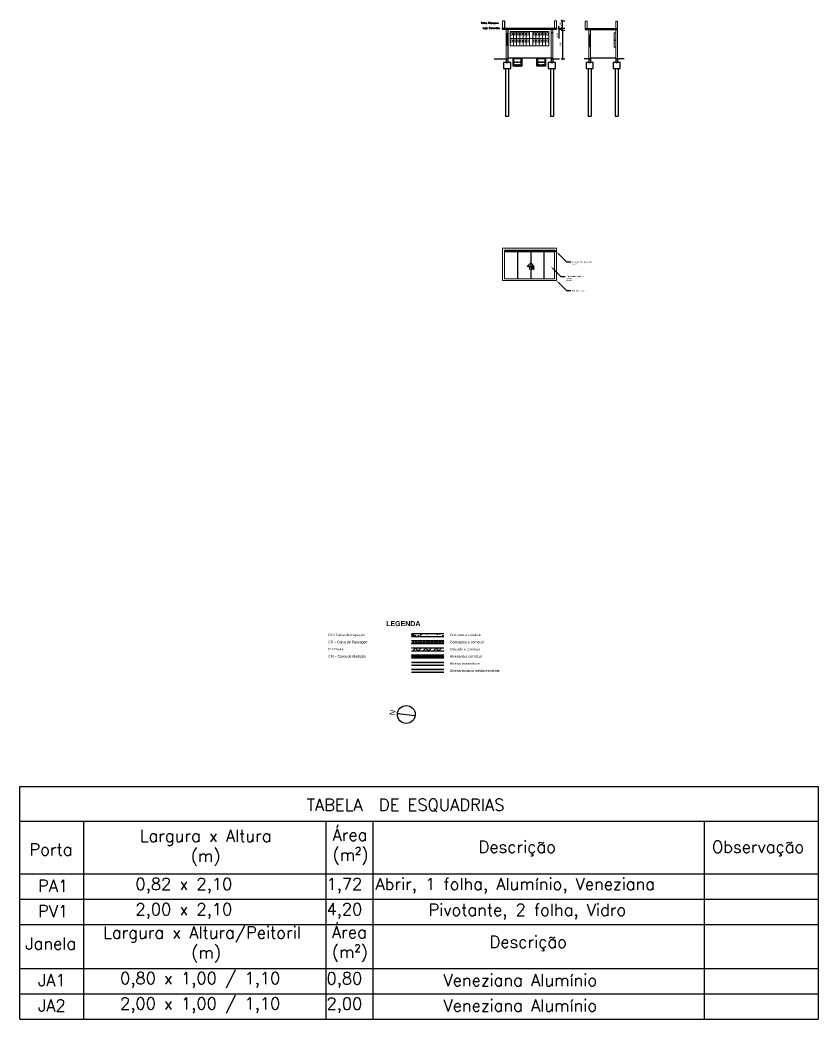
# Model space of a CAD drawing. Extents: x 0 to 11638, y -6007 to 0.
# Drawn here: x 10557.6 to 10624.4, y -5708.7 to -5625 of the extents above; entities that cross this region are included whole.
import ezdxf
from ezdxf import colors
from ezdxf.entities.mleader import LeaderData, LeaderLine
from ezdxf.math import Vec2, Vec3

# ---------------------------------------------------------------- set-up
doc = ezdxf.new("R2010")
doc.units = 0
doc.layers.get('0').update_dxf_attribs({"linetype": 'CONTINUOUS'})
doc.layers.get('Defpoints').update_dxf_attribs({"linetype": 'CONTINUOUS'})
for name, color, linetype in [('035', 5, 'CONTINUOUS'), ('ARQ - Cobertura', 253, 'CONTINUOUS'), ('ARQ - Cotas', 1, 'CONTINUOUS'), ('ARQ - Desnível Terreno', 14, 'CONTINUOUS'), ('Símbolos - Indicação Fachada Elevação Vista', 7, 'CONTINUOUS'), ('Símbolos - Quadro de Acabamentos', 7, 'CONTINUOUS')]:
    doc.layers.add(name, color=color, linetype=linetype)
for name, color, linetype, lineweight in [('ARQ - Alvenaria Alta', 251, 'CONTINUOUS', 13), ('ARQ - Alvenaria Média-Baixa', 252, 'CONTINUOUS', 20), ('ARQ - Desnível', 8, 'CONTINUOUS', 20), ('ARQ - Esquadrias', 1, 'CONTINUOUS', 9), ('ARQ - Guias Calçadas Sarjetas', 254, 'CONTINUOUS', 20), ('Elétrica', 30, 'CONTINUOUS', 20), ('Estrutural - Fundações', 6, 'CONTINUOUS', 30), ('Estrutural - Lajes', 6, 'CONTINUOUS', 30), ('Hidrossanitário - Água Pluvial', 4, 'CONTINUOUS', 9)]:
    doc.layers.add(name, color=color, linetype=linetype, lineweight=lineweight)
doc.styles.add('ROMANS', font='romans.shx', dxfattribs={"height": 0.3})
doc.styles.get("Standard").update_dxf_attribs({"font": 'arial.ttf', "height": 0.15})
doc.dimstyles.get("Standard").update_dxf_attribs({"dimtxt": 0.1, "dimasz": 0.15, "dimexe": 0.2, "dimexo": 0.2, "dimgap": 0.05, "dimtad": 1, "dimzin": 0, "dimtxsty": 'STANDARD', "dimblk": 'OBLIQUE', "dimcen": 0.5, "dimclrd": 256, "dimclre": 256, "dimclrt": 256, "dimadec": 0, "dimazin": 0, "dimtfac": 1, "dimtmove": 0, "dimatfit": 3, "dimfxl": 0.1, "dimfxlon": 1, "dimtfillclr": 256, "dimtolj": 1, "dimtzin": 0, "dimlwd": -1, "dimarcsym": 0})
pattern_1 = [(228.0127875, (250.054864, 0.1762), (-0.609600000048, -0.6857999999575), [0.0102516432, -1.0149145092]), (184.969741, (250.048006, 0.16858), (0.9143999996382, 0.0762000043409), [0.0175921416, -1.7416214668]), (132.5104471, (250.03048, 0.167056), (0.7620000003218, -0.8381999997074), [0.0124044456, -1.2280416838]), (267.273689, (250.000762, 0.148006), (0.0762000001596, 1.523999999992), [0.0160201356, -1.58599312277]), (292.83365418, (250, 0.132004), (-0.3810000000319, 0.9143999999867), [0.015709011, -1.55519423236]), (357.273689, (250.006096, 0.117526), (-1.523999999992, 0.0762000001596), [0.0160201356, -1.58599312277]), (37.69424047, (250.022098, 0.116764), (-0.9905999999561, -0.762000000057), [0.0211858098, -2.09739345943]), (72.25532837, (250.038862, 0.129718), (0.5334000001434, 1.6763999999544), [0.0200015856, -1.98015769806]), (121.42956562, (250.044958, 0.148768), (-0.6096000000865, 0.9905999999468), [0.01607439, -1.59136637096]), (175.2363583, (250.036576, 0.162484), (0.838199999988, -0.0762000001317), [0.0183513984, -0.8992181085]), (222.3974378, (250.018288, 0.164008), (-0.91439999997074, -0.8382000000319), [0.0237323376, -2.34950317537]), (138.81407483, (250.0762, 0.147244), (-0.533399999968, 0.457200000037), [0.0081001362, -0.80191697473]), (171.4692344, (250.070104, 0.152578), (0.9906000000267, -0.1523999998271), [0.0154104594, -1.5256391699]), (225, (250.054864, 0.154864), (0, -0.0762), [0.0107762802, -0.09698679325]), (203.19859051, (250.04953, 0.164008), (0.38100000001, 0.152399999973), [0.0058032396, -0.57451867107]), (291.80140949, (250.044196, 0.161722), (-0.076200000016, 0.228599999995), [0.0082069686, -0.4021425897]), (30.96375653, (250.047244, 0.154102), (0.228600000006, 0.152399999992), [0.0133295898, -0.4309889446]), (161.56505118, (250.058674, 0.16096), (0.152400000004, -0.07619999999), [0.0096386142, -0.2313269435]), (16.389540334, (250, 0.161722), (0.762, 0.2286), [0.01350264, -1.3367648002]), (70.34617594, (250.012954, 0.165532), (-0.3048000000279, -0.8381999999901), [0.0113279682, -1.12146647035]), (293.19859051, (250.058674, 0.1762), (-0.152399999973, 0.381000000011), [0.011606403, -0.56871550767]), (343.61045967, (250.063246, 0.165532), (-0.762000000016, 0.2285999999467), [0.01350264, -1.3367648002]), (339.44395478, (250, 0.114478), (-0.381, 0.1524), [0.013021056, -0.6380320294]), (294.7751406, (250.012192, 0.109906), (-0.3810000004535, 0.8381999997938), [0.0109101636, -1.0801078014]), (66.80140949, (250.059436, 0.1), (0.152399999976, 0.38100000001), [0.011606403, -0.56871550767]), (17.35402464, (250.064008, 0.110668), (-0.9905999999803, -0.304800000064), [0.0127734822, -1.2645712794]), (69.44395478, (250.022098, 0.1), (-0.1524000000027, -0.380999999999), [0.006510528, -0.6445425574]), (101.30993247, (250.054864, 0.1), (-0.0762, 0.3048), [0.003885438, -0.38465984894]), (165.96375653, (250.054102, 0.10381), (0.2286, -0.0762), [0.015709011, -0.29847163767]), (186.00900596, (250.038862, 0.10762), (0.761999999996, 0.0762000000399), [0.01455801, -1.4412409459]), (303.69006753, (250.047244, 0.147244), (-0.07620000001, 0.152399999995), [0.0109897164, -0.2637532908]), (353.15722659, (250.05334, 0.1381), (1.295400000008, -0.1523999999322), [0.0191867028, -1.89948027195]), (60.9453959, (250.07239, 0.135814), (-0.3048000000084, -0.533399999995), [0.0078452472, -0.77668176954]), (90, (250.0762, 0.14267), (-0.0762, 0.0762), [0.004572, -0.071628]), (120.25643716, (250.037338, 0.109906), (0.3047999999627, -0.5334000000213), [0.0105860088, -1.0480182232]), (48.0127875, (250.032004, 0.11905), (0.6096000000503, 0.6857999999553), [0.0205032864, -1.004662866]), (0, (250.04572, 0.13429), (0.0762, 0.0762), [0.019812, -0.056388]), (325.3048465, (250.065532, 0.13429), (0.7620000002886, -0.5333999995876), [0.0120482868, -1.1927795017]), (254.0546041, (250.075438, 0.127432), (-0.076199999995, -0.304800000001), [0.0110948724, -0.54364950116]), (207.64597536, (250.07239, 0.116764), (-1.4478000000532, -0.7619999998989), [0.018064353, -1.7883739327]), (175.42607874, (250.056388, 0.108382), (-0.9906, 0.0762), [0.0191108838, -1.8919753937])]

# ---------------------------------------------------------------- blocks, each defined once
blk = doc.blocks.new('_Oblique')
at = {"layer": 'ARQ - Esquadrias', "color": 0, "lineweight": -2}
blk.add_line((-0.5, -0.5), (0.5, 0.5), dxfattribs=at)
blk = doc.blocks.new('*D969')
at = {"layer": 'ARQ - Cotas', "lineweight": -2, "transparency": 16777216}
for p, q in [((10602.931, -5625.884), (10603.231, -5625.884)), ((10602.931, -5628.284), (10603.231, -5628.284))]:
    blk.add_line(p, q, dxfattribs=at)
at = {"layer": 'ARQ - Cotas', "transparency": 16777216}
blk.add_line((10603.031, -5625.884), (10603.031, -5628.284), dxfattribs=at)
at = {"layer": 'Defpoints', "color": 0, "lineweight": -2, "transparency": 16777216}
for p in [(10602.531, -5625.884), (10602.531, -5628.284), (10603.031, -5628.284)]:
    blk.add_point(p, dxfattribs=at)
at = {"layer": 'ARQ - Cotas', "transparency": 16777216, "xscale": 0.15, "yscale": 0.15, "zscale": 0.15}
for p, rotation in [((10603.031, -5625.884), 90), ((10603.031, -5628.284), 270)]:
    blk.add_blockref('_Oblique', p, dxfattribs=dict(at, rotation=rotation))
at = {"layer": 'ARQ - Cotas', "lineweight": -2, "transparency": 16777216, "insert": (10602.891, -5627.084), "char_height": 0.15, "attachment_point": 5, "rotation": 90}
blk.add_mtext('\\A1;2,40', dxfattribs=at)
blk = doc.blocks.new('*D970')
at = {"layer": 'ARQ - Cotas', "lineweight": -2, "transparency": 16777216}
for p, q in [((10602.931, -5625.104), (10603.231, -5625.104)), ((10602.931, -5625.704), (10603.231, -5625.704))]:
    blk.add_line(p, q, dxfattribs=at)
at = {"layer": 'ARQ - Cotas', "transparency": 16777216}
blk.add_line((10603.031, -5625.704), (10603.031, -5625.104), dxfattribs=at)
at = {"layer": 'Defpoints', "color": 0, "lineweight": -2, "transparency": 16777216}
for p in [(10602.531, -5625.104), (10603.031, -5625.104), (10602.531, -5625.704)]:
    blk.add_point(p, dxfattribs=at)
at = {"layer": 'ARQ - Cotas', "transparency": 16777216, "xscale": 0.15, "yscale": 0.15, "zscale": 0.15}
for p, rotation in [((10603.031, -5625.104), 90), ((10603.031, -5625.704), 270)]:
    blk.add_blockref('_Oblique', p, dxfattribs=dict(at, rotation=rotation))
at = {"layer": 'ARQ - Cotas', "lineweight": -2, "transparency": 16777216, "insert": (10602.891, -5625.404), "char_height": 0.15, "attachment_point": 5, "rotation": 90}
blk.add_mtext('\\A1;0,60', dxfattribs=at)
blk = doc.blocks.new('*D971')
at = {"layer": 'ARQ - Cotas', "lineweight": -2, "transparency": 16777216}
for p, q in [((10602.731, -5625.704), (10602.949, -5625.704)), ((10602.731, -5625.784), (10602.949, -5625.784))]:
    blk.add_line(p, q, dxfattribs=at)
at = {"layer": 'ARQ - Cotas', "transparency": 16777216}
for p, q in [((10602.749, -5625.704), (10602.749, -5625.554)), ((10602.749, -5625.704), (10602.749, -5625.784)), ((10602.749, -5625.784), (10602.749, -5626.574))]:
    blk.add_line(p, q, dxfattribs=at)
at = {"layer": 'Defpoints', "color": 0, "lineweight": -2, "transparency": 16777216}
for p in [(10602.531, -5625.704), (10602.531, -5625.784), (10602.749, -5625.784)]:
    blk.add_point(p, dxfattribs=at)
at = {"layer": 'ARQ - Cotas', "transparency": 16777216, "xscale": 0.15, "yscale": 0.15, "zscale": 0.15}
for p, rotation in [((10602.749, -5625.704), 270), ((10602.749, -5625.784), 90)]:
    blk.add_blockref('_Oblique', p, dxfattribs=dict(at, rotation=rotation))
at = {"layer": 'ARQ - Cotas', "lineweight": -2, "transparency": 16777216, "insert": (10602.609, -5626.329), "char_height": 0.15, "attachment_point": 5, "rotation": 90}
blk.add_mtext('\\A1;0,08', dxfattribs=at)

msp = doc.modelspace()

# ---------------------------------------------------------------- hatches: boundary and pattern name
at = {"layer": 'ARQ - Alvenaria Alta', "lineweight": -2}
h = msp.add_hatch(dxfattribs=at)
h.set_pattern_fill('ANSI31', color=256, scale=0.02)
h.set_pattern_definition([(45, (0, -0.6), (-0.0449012806, 0.0449012806), [])])
h.paths.add_polyline_path([(10593.118, -5678.171), (10590.416, -5678.171), (10590.416, -5678.421), (10593.118, -5678.421)])
h = msp.add_hatch(color=256, dxfattribs=at)
h.dxf.hatch_style = 1
h.paths.add_polyline_path([(10593.118, -5678.771), (10590.416, -5678.771), (10590.416, -5679.021), (10593.118, -5679.021)])
at = {"layer": 'ARQ - Alvenaria Média-Baixa', "lineweight": -2}
h = msp.add_hatch(color=256, dxfattribs=at)
h.dxf.hatch_style = 1
h.paths.add_polyline_path([(10593.118, -5679.371), (10590.416, -5679.371), (10590.416, -5679.621), (10593.118, -5679.621)])
at = {"layer": 'ARQ - Cotas', "lineweight": -2, "true_color": 0x000000}
h = msp.add_hatch(dxfattribs=at)
h.set_pattern_fill('AR-CONC', color=18, scale=0.005)
h.set_pattern_definition([(50, (10541.03106, -5663.4381), (0.910923, -0.079695), [0.09525, -1.04775]), (355, (10541.0311, -5663.4381), (-0.176217, 0.955284), [0.0762, -0.838203]), (100.4514, (10541.107, -5663.4448), (0.734706, 0.875589), [0.08095, -0.890451]), (46.1842, (10541.031, -5663.1841), (1.355395, -0.210212), [0.142875, -1.571625]), (96.6356, (10541.144, -5663.2016), (1.18702, 1.23713), [0.121425, -1.335678]), (351.1842, (10541.031, -5663.1841), (1.18702, 1.23713), [0.1143, -1.2573]), (21, (10541.15806, -5663.2476), (0.758072, -0.511326), [0.09525, -1.04775]), (326, (10541.1581, -5663.2476), (0.30901, 0.92094), [0.0762, -0.8382]), (71.4514, (10541.2212, -5663.2902), (1.067082, 0.409614), [0.08095, -0.89045]), (37.5, (10541.03106, -5663.43812), (0.015443, 0.4227752), [0, -0.82804, 0, -0.8509, 0, -0.841375]), (7.5, (10541.03106, -5663.4381), (0.3340983, 0.500903), [0, -0.48514, 0, -0.80899, 0, -0.320675]), (327.5, (10540.74785, -5663.43812), (0.677953, -0.0286437), [0, -0.3175, 0, -0.9906, 0, -1.31445]), (317.5, (10540.62085, -5663.4381), (0.740646, 0.1271325), [0, -0.41275, 0, -0.65786, 0, -0.93345])])
h.paths.add_polyline_path([(10593.118, -5676.371), (10590.416, -5676.371), (10590.416, -5676.621), (10593.118, -5676.621)])
at = {"layer": 'ARQ - Desnível', "lineweight": -2}
h = msp.add_hatch(dxfattribs=at)
h.set_pattern_fill('ANSI37', color=256, scale=0.05)
h.set_pattern_definition([(45, (250, 0), (-0.1122532015, 0.1122532015), []), (135, (250, 0), (-0.1122532015, -0.1122532015), [])])
h.paths.add_polyline_path([(10593.118, -5676.971), (10590.416, -5676.971), (10590.416, -5677.221), (10593.118, -5677.221)])
at = {"layer": 'ARQ - Desnível Terreno', "lineweight": -2}
h = msp.add_hatch(dxfattribs=at)
h.set_pattern_fill('GRAVEL', color=256, scale=0.003)
h.set_pattern_definition(pattern_1)
h.paths.add_polyline_path([(10599.581, -5628.784), (10598.981, -5628.784), (10598.981, -5628.884), (10599.581, -5628.884)])
h = msp.add_hatch(dxfattribs=at)
h.set_pattern_fill('GRAVEL', color=256, scale=0.003)
h.set_pattern_definition(pattern_1)
h.paths.add_polyline_path([(10601.581, -5628.784), (10600.981, -5628.784), (10600.981, -5628.884), (10601.581, -5628.884)])
at = {"layer": 'ARQ - Guias Calçadas Sarjetas', "lineweight": -2}
h = msp.add_hatch(dxfattribs=at)
h.set_pattern_fill('AR-HBONE', color=256, scale=0.003)
h.paths.add_polyline_path([(10593.118, -5677.571), (10590.416, -5677.571), (10590.416, -5677.821), (10593.118, -5677.821)])

# ---------------------------------------------------------------- linework, layer by layer
at = {"linetype": 'Continuous'}
for p, q in [((10597.33, -5628.284), (10598.331, -5628.284)), ((10602.231, -5628.284), (10602.806, -5628.284)), ((10605.398, -5628.284), (10604.858, -5628.284)), ((10608.202, -5628.284), (10607.498, -5628.284)), ((10589.231, -5683.079), (10589.377, -5683.075)), ((10589.231, -5683.079), (10590.704, -5683.24)), ((10589.231, -5683.079), (10589.373, -5683.114))]:
    msp.add_line(p, q, dxfattribs=at)
msp.add_circle((10589.967, -5683.159), 0.748)
at = {"layer": 'ARQ - Alvenaria Alta', "linetype": 'Continuous'}
for p, q in [((10598.031, -5625.104), (10598.031, -5625.704)), ((10598.031, -5625.104), (10598.181, -5625.104)), ((10602.381, -5625.104), (10602.381, -5625.704)), ((10602.381, -5625.104), (10602.531, -5625.104)), ((10602.531, -5625.104), (10602.531, -5625.704)), ((10604.948, -5625.134), (10604.948, -5625.734)), ((10604.948, -5625.134), (10605.098, -5625.134)), ((10605.098, -5625.134), (10605.098, -5625.734)), ((10607.498, -5625.134), (10607.498, -5625.734)), ((10607.498, -5625.134), (10607.648, -5625.134)), ((10607.648, -5625.134), (10607.648, -5628.284)), ((10598.331, -5625.784), (10598.331, -5628.284)), ((10602.081, -5625.784), (10602.081, -5628.284)), ((10602.231, -5625.784), (10602.231, -5628.284)), ((10605.248, -5625.814), (10605.248, -5628.284)), ((10605.398, -5625.814), (10605.398, -5628.284)), ((10607.498, -5625.814), (10607.498, -5628.284))]:
    msp.add_line(p, q, dxfattribs=at)
at = {"layer": 'ARQ - Alvenaria Alta', "lineweight": -2}
for p, q in [((10598.181, -5625.104), (10598.181, -5625.289)), ((10598.181, -5625.289), (10598.181, -5625.704)), ((10598.481, -5625.784), (10598.481, -5628.284)), ((10590.416, -5676.371), (10593.118, -5676.371)), ((10590.416, -5676.621), (10593.118, -5676.621)), ((10590.416, -5678.171), (10593.118, -5678.171)), ((10590.416, -5678.421), (10593.118, -5678.421)), ((10590.416, -5678.771), (10593.118, -5678.771)), ((10590.416, -5679.021), (10593.118, -5679.021)), ((10590.416, -5679.371), (10593.118, -5679.371)), ((10590.416, -5679.621), (10593.118, -5679.621))]:
    msp.add_line(p, q, dxfattribs=at)
at = {"layer": 'ARQ - Alvenaria Alta'}
for p, q in [((10598.031, -5644.139), (10598.031, -5646.839)), ((10602.531, -5644.139), (10598.031, -5644.139)), ((10598.181, -5644.289), (10598.181, -5646.689)), ((10602.381, -5644.289), (10598.181, -5644.289)), ((10602.381, -5646.689), (10602.381, -5644.289)), ((10602.531, -5646.84), (10602.531, -5644.139)), ((10598.031, -5646.689), (10598.031, -5646.689)), ((10598.031, -5646.839), (10602.531, -5646.839)), ((10598.181, -5646.689), (10602.381, -5646.689))]:
    msp.add_line(p, q, dxfattribs=at)
at = {"layer": 'ARQ - Alvenaria Média-Baixa', "lineweight": -2}
for p, q in [((10598.901, -5628.884), (10598.901, -5628.184)), ((10598.901, -5628.184), (10599.661, -5628.184)), ((10598.901, -5628.264), (10599.661, -5628.264)), ((10598.981, -5628.884), (10598.981, -5628.264)), ((10599.581, -5628.884), (10599.581, -5628.264)), ((10599.661, -5628.884), (10599.661, -5628.184)), ((10600.901, -5628.884), (10600.901, -5628.184)), ((10600.901, -5628.184), (10601.661, -5628.184)), ((10600.901, -5628.264), (10601.661, -5628.264)), ((10600.981, -5628.884), (10600.981, -5628.264)), ((10601.581, -5628.884), (10601.581, -5628.264)), ((10601.661, -5628.884), (10601.661, -5628.184))]:
    msp.add_line(p, q, dxfattribs=at)
at = {"layer": 'ARQ - Alvenaria Média-Baixa', "linetype": 'Continuous'}
for p, q in [((10598.981, -5628.784), (10599.581, -5628.784)), ((10600.981, -5628.784), (10601.581, -5628.784)), ((10598.901, -5628.884), (10599.661, -5628.884)), ((10600.901, -5628.884), (10601.661, -5628.884))]:
    msp.add_line(p, q, dxfattribs=at)
at = {"layer": 'ARQ - Cobertura', "lineweight": -2}
msp.add_line((10598.181, -5644.364), (10602.381, -5644.364), dxfattribs=at)
at = {"layer": 'ARQ - Cobertura'}
for p, q in [((10599.281, -5644.364), (10599.281, -5646.689)), ((10600.381, -5644.364), (10600.381, -5646.689)), ((10601.481, -5644.364), (10601.481, -5646.689))]:
    msp.add_line(p, q, dxfattribs=at)
at = {"layer": 'ARQ - Cotas', "lineweight": -2}
for p, q in [((10602.081, -5626.084), (10602.231, -5626.084)), ((10602.081, -5628.184), (10602.231, -5628.184))]:
    msp.add_line(p, q, dxfattribs=at)
at = {"layer": 'ARQ - Desnível', "lineweight": -2}
for p, q in [((10598.481, -5628.184), (10598.901, -5628.184)), ((10599.661, -5628.184), (10600.901, -5628.184)), ((10601.661, -5628.184), (10602.081, -5628.184)), ((10605.398, -5628.184), (10607.498, -5628.184)), ((10590.416, -5676.971), (10593.118, -5676.971)), ((10590.416, -5677.221), (10593.118, -5677.221)), ((10590.416, -5677.571), (10593.118, -5677.571)), ((10590.416, -5677.821), (10593.118, -5677.821))]:
    msp.add_line(p, q, dxfattribs=at)
at = {"layer": 'ARQ - Esquadrias', "linetype": 'Continuous'}
for p, q in [((10598.481, -5626.154), (10598.331, -5626.154)), ((10598.406, -5626.154), (10598.406, -5627.154)), ((10605.398, -5626.284), (10605.248, -5626.284)), ((10605.323, -5626.284), (10605.323, -5627.284)), ((10598.481, -5627.154), (10598.331, -5627.154)), ((10605.398, -5627.284), (10605.248, -5627.284))]:
    msp.add_line(p, q, dxfattribs=at)
at = {"layer": 'Elétrica', "linetype": 'Continuous'}
for p, q in [((10598.661, -5625.984), (10601.901, -5625.984)), ((10598.661, -5625.984), (10598.661, -5627.184)), ((10598.931, -5625.984), (10598.931, -5627.184)), ((10599.201, -5625.984), (10599.201, -5627.184)), ((10599.471, -5625.984), (10599.471, -5627.184)), ((10599.741, -5625.984), (10599.741, -5627.184)), ((10600.011, -5625.984), (10600.011, -5627.184)), ((10600.281, -5625.984), (10600.281, -5627.184)), ((10600.551, -5625.984), (10600.551, -5627.184)), ((10600.821, -5625.984), (10600.821, -5627.184)), ((10601.091, -5625.984), (10601.091, -5627.184)), ((10601.361, -5625.984), (10601.361, -5627.184)), ((10601.631, -5625.984), (10601.631, -5627.184)), ((10601.901, -5625.984), (10601.901, -5627.184)), ((10607.368, -5626.114), (10607.368, -5627.314)), ((10607.368, -5626.114), (10607.498, -5626.114)), ((10598.661, -5626.584), (10601.901, -5626.584)), ((10607.368, -5626.714), (10607.498, -5626.714)), ((10598.661, -5627.184), (10601.901, -5627.184)), ((10607.368, -5627.314), (10607.498, -5627.314))]:
    msp.add_line(p, q, dxfattribs=at)
for centre in [(10598.79, -5626.19), (10599.06, -5626.19), (10599.33, -5626.19), (10599.6, -5626.19), (10599.87, -5626.19), (10600.14, -5626.19), (10600.68, -5626.19), (10600.95, -5626.19), (10601.22, -5626.19), (10601.49, -5626.19), (10601.76, -5626.19), (10598.79, -5626.79), (10599.06, -5626.79), (10599.33, -5626.79), (10599.6, -5626.79), (10599.87, -5626.79), (10600.14, -5626.79), (10600.68, -5626.79), (10600.95, -5626.79), (10601.22, -5626.79), (10601.49, -5626.79), (10601.76, -5626.79)]:
    msp.add_circle(centre, 0.101, dxfattribs=at)
at = {"layer": 'Elétrica', "lineweight": -2}
for centre in [(10599.04, -5628.559), (10599.161, -5628.559), (10599.281, -5628.559), (10599.4, -5628.559), (10599.518, -5628.559), (10601.024, -5628.559), (10601.127, -5628.559), (10601.229, -5628.559), (10601.331, -5628.559), (10601.431, -5628.559), (10601.53, -5628.559)]:
    msp.add_circle(centre, 0.025, dxfattribs=at)
at = {"layer": 'Estrutural - Fundações', "lineweight": -2}
for p, q in [((10598.106, -5628.584), (10598.106, -5629.084)), ((10598.706, -5628.584), (10598.106, -5628.584)), ((10598.331, -5628.284), (10598.331, -5628.584)), ((10598.331, -5628.284), (10598.481, -5628.284)), ((10598.481, -5628.284), (10598.481, -5628.584)), ((10598.706, -5629.084), (10598.706, -5628.584)), ((10601.856, -5628.584), (10601.856, -5629.084)), ((10602.456, -5628.584), (10601.856, -5628.584)), ((10602.081, -5628.284), (10602.081, -5628.584)), ((10602.081, -5628.284), (10602.231, -5628.284)), ((10602.231, -5628.284), (10602.231, -5628.584)), ((10602.456, -5629.084), (10602.456, -5628.584)), ((10605.023, -5628.584), (10605.023, -5629.084)), ((10605.623, -5628.584), (10605.023, -5628.584)), ((10605.248, -5628.284), (10605.248, -5628.584)), ((10605.248, -5628.284), (10605.398, -5628.284)), ((10605.398, -5628.284), (10605.398, -5628.584)), ((10605.623, -5629.084), (10605.623, -5628.584)), ((10607.273, -5628.584), (10607.273, -5629.084)), ((10607.873, -5628.584), (10607.273, -5628.584)), ((10607.498, -5628.284), (10607.498, -5628.584)), ((10607.498, -5628.284), (10607.648, -5628.284)), ((10607.648, -5628.284), (10607.648, -5628.584)), ((10607.873, -5629.084), (10607.873, -5628.584)), ((10598.106, -5629.084), (10598.706, -5629.084)), ((10598.281, -5629.084), (10598.281, -5633.084)), ((10598.281, -5629.084), (10598.531, -5629.084)), ((10598.531, -5629.084), (10598.531, -5633.084)), ((10601.856, -5629.084), (10602.456, -5629.084)), ((10602.031, -5629.084), (10602.031, -5633.084)), ((10602.031, -5629.084), (10602.281, -5629.084)), ((10602.281, -5629.084), (10602.281, -5633.084)), ((10605.023, -5629.084), (10605.623, -5629.084)), ((10605.198, -5629.084), (10605.198, -5633.084)), ((10605.198, -5629.084), (10605.448, -5629.084)), ((10605.448, -5629.084), (10605.448, -5633.084)), ((10607.273, -5629.084), (10607.873, -5629.084)), ((10607.448, -5629.084), (10607.448, -5633.084)), ((10607.448, -5629.084), (10607.698, -5629.084)), ((10607.698, -5629.084), (10607.698, -5633.084)), ((10598.281, -5633.084), (10598.531, -5633.084)), ((10602.031, -5633.084), (10602.281, -5633.084)), ((10605.198, -5633.084), (10605.448, -5633.084)), ((10607.448, -5633.084), (10607.698, -5633.084))]:
    msp.add_line(p, q, dxfattribs=at)
at = {"layer": 'Estrutural - Fundações', "linetype": 'Continuous'}
for p, q in [((10598.331, -5628.584), (10598.481, -5628.584)), ((10602.081, -5628.584), (10602.231, -5628.584)), ((10605.248, -5628.584), (10605.398, -5628.584)), ((10607.498, -5628.584), (10607.648, -5628.584))]:
    msp.add_line(p, q, dxfattribs=at)
at = {"layer": 'Estrutural - Lajes', "linetype": 'Continuous'}
for p, q in [((10598.031, -5625.704), (10602.531, -5625.704)), ((10598.031, -5625.784), (10602.531, -5625.784)), ((10602.531, -5625.704), (10602.531, -5625.784)), ((10604.948, -5625.734), (10607.648, -5625.734)), ((10604.948, -5625.734), (10604.948, -5625.814)), ((10604.948, -5625.814), (10607.648, -5625.814))]:
    msp.add_line(p, q, dxfattribs=at)
at = {"layer": 'Estrutural - Lajes', "lineweight": -2}
msp.add_line((10598.031, -5625.784), (10598.031, -5625.704), dxfattribs=at)
at = {"layer": 'Hidrossanitário - Água Pluvial'}
for p, q in [((10602.381, -5644.439), (10598.181, -5644.439)), ((10602.381, -5644.314), (10602.531, -5644.314)), ((10602.381, -5644.414), (10602.531, -5644.414))]:
    msp.add_line(p, q, dxfattribs=at)
at = {"layer": 'Símbolos - Indicação Fachada Elevação Vista', "lineweight": -2}
for p, q in [((10600.081, -5645.655), (10600.381, -5645.355)), ((10600.681, -5645.655), (10600.381, -5645.355)), ((10600.681, -5645.655), (10600.081, -5645.655))]:
    msp.add_line(p, q, dxfattribs=at)
at = {"layer": 'Símbolos - Quadro de Acabamentos', "lineweight": -2}
for p, q in [((10557.632, -5708.654), (10557.632, -5689.192)), ((10557.632, -5689.192), (10624.431, -5689.192)), ((10624.431, -5689.192), (10624.431, -5708.654)), ((10624.431, -5692.108), (10557.632, -5692.108)), ((10562.944, -5692.108), (10562.944, -5708.654)), ((10583.247, -5692.108), (10583.247, -5708.616)), ((10587.155, -5692.182), (10587.155, -5708.616)), ((10614.91, -5692.108), (10614.91, -5708.654)), ((10624.431, -5696.517), (10557.632, -5696.517)), ((10557.632, -5698.635), (10624.431, -5698.635)), ((10557.632, -5700.753), (10624.431, -5700.753)), ((10557.632, -5704.418), (10624.431, -5704.418)), ((10557.632, -5706.536), (10624.431, -5706.536)), ((10557.632, -5708.654), (10624.431, -5708.654))]:
    msp.add_line(p, q, dxfattribs=at)

# ---------------------------------------------------------------- texts
at = {"width": 1}
msp.add_text('N', height=0.449, rotation=79.36131, dxfattribs=at).set_placement((10588.991, -5683.269))
at = {"attachment_point": 1}
for s, insert, char_height, width in [('\\pxt4;{\\fArial|b1|i0|c0|p34;LEGENDA}', (10588.283, -5675.344), 0.42, 12.90804), ('\\pxt4;CI = Caixa de Inspeção', (10583.429, -5676.393), 0.21, 6.45402), ('\\pxt4;Concreto a construir', (10593.618, -5676.393), 0.21, 6.45402), ('\\pxt4;CP = Caixa de Passagem', (10583.429, -5676.993), 0.21, 6.45402), ('\\pxt4;Contrapiso a construir', (10593.618, -5676.993), 0.21, 6.45402), ('\\pxt4;P = Poste', (10583.429, -5677.593), 0.21, 6.45402), ('\\pxt4;Calçada a construir', (10593.618, -5677.593), 0.21, 6.45402), ('\\pxt4;CM = Caixa de Medição', (10583.429, -5678.193), 0.21, 6.45402), ('\\pxt4;Alvenaria a construir', (10593.618, -5678.193), 0.21, 6.45402), ('\\pxt4;Alvenaria existente', (10593.618, -5678.793), 0.21, 6.45402), ('\\pxt4;Alvenaria baixa-média existente', (10593.618, -5679.393), 0.21, 6.45402)]:
    msp.add_mtext(s, dxfattribs=dict(at, insert=insert, char_height=char_height, width=width))
at = {"layer": '035', "color": 0, "char_height": 0.15, "width": 8.42297, "attachment_point": 1, "style": 'ROMANS'}
for s, insert in [('Telha Fibrocim.', (10596.213, -5625.206)), ('Laje Concreto', (10596.368, -5625.63))]:
    msp.add_mtext(s, dxfattribs=dict(at, insert=insert))
at = {"layer": 'Símbolos - Indicação Fachada Elevação Vista', "insert": (10600.201, -5645.73), "char_height": 0.175, "attachment_point": 1, "style": 'ROMANS'}
msp.add_mtext_dynamic_manual_height_columns('12%', width=1.2, gutter_width=750, heights=[0], dxfattribs=at)
at = {"layer": 'Símbolos - Quadro de Acabamentos', "lineweight": -2, "char_height": 1, "attachment_point": 4, "style": 'ROMANS'}
for s, width, heights, insert in [('TABELA  DE ESQUADRIAS', 54.27766, [0], (10581.635, -5690.765)), ('\\pxqc;Largura x Altura\\P(m)', 23.68293, [4.881], (10561.328, -5694.329)), ('Área \\P(m²)', 54.27766, [0], (10583.794, -5694.235)), ('Porta', 54.27766, [0], (10558.426, -5694.47)), ('Descrição', 54.27766, [0], (10596.02, -5694.391)), ('Observação', 54.27766, [0], (10615.556, -5694.391)), ('PA1', 54.27766, [0], (10559.139, -5697.503)), (' 0,82 x 2,10', 54.27766, [0], (10566.612, -5697.503)), (' 1,72', 54.27766, [0], (10582.602, -5697.503)), (' Abrir, 1 folha, Alumínio, Veneziana', 54.27766, [0], (10586.698, -5697.503)), (' 2,00 x 2,10', 54.27766, [0], (10566.612, -5699.62)), (' 4,20', 54.27766, [0], (10582.602, -5699.62)), (' Pivotante, 2 folha, Vidro', 54.27766, [0], (10591.142, -5699.662)), ('PV1', 54.27766, [0], (10559.139, -5699.62)), ('Área\\P(m²)', 54.27766, [0], (10583.745, -5702.376)), ('\\pxqc;Largura x Altura/Peitoril\\P (m)', 18.8068, [0], (10563.464, -5702.423)), ('Janela', 54.27766, [0], (10558.087, -5702.337)), ('Descrição', 54.27766, [0], (10596.938, -5702.337)), ('0,80 x 1,00 / 1,10', 54.27766, [0], (10566.011, -5705.404)), (' 0,80', 54.27766, [0], (10582.602, -5705.404)), ('Veneziana Alumínio', 54.27766, [0], (10593.079, -5705.404)), ('JA1', 54.27766, [0], (10559.143, -5705.404)), ('JA2', 54.27766, [0], (10559.143, -5707.521)), ('2,00 x 1,00 / 1,10', 54.27766, [0], (10566.011, -5707.521)), (' 2,00', 54.27766, [0], (10582.602, -5707.521)), ('Veneziana Alumínio', 54.27766, [0], (10593.079, -5707.521))]:
    msp.add_mtext_dynamic_manual_height_columns(s, width=width, gutter_width=13.394, heights=heights, dxfattribs=dict(at, insert=insert))

# ---------------------------------------------------------------- dimensions: what is measured, and where the dimension line sits
at = {"layer": 'ARQ - Cotas', "lineweight": -2}
for base, p1, p2, picture, middle in [((10603.031, -5625.104), (10602.531, -5625.704), (10602.531, -5625.104), '*D970', (10602.891, -5625.404)), ((10602.749, -5625.784), (10602.531, -5625.704), (10602.531, -5625.784), '*D971', (10602.609, -5626.329)), ((10603.031, -5628.284), (10602.531, -5625.884), (10602.531, -5628.284), '*D969', (10602.891, -5627.084))]:
    dim = msp.add_linear_dim(base=base, p1=p1, p2=p2, angle=90, dimstyle='STANDARD', dxfattribs=at)
    dim.commit()
    dim.dimension.update_dxf_attribs({"geometry": picture, "text_midpoint": middle})

# ---------------------------------------------------------------- leaders
ml = msp.add_multileader_mtext('Standard', dxfattribs=at)
ml.set_content('Calha desenvolvimento 50\\Pi = 1%', color=256, style='STANDARD')
ml.set_leader_properties(color=256, linetype='BYLAYER', lineweight=-1)
ml.build(insert=Vec2(0, 0))
ml.multileader.update_dxf_attribs({"text_right_attachment_type": 6, "dogleg_length": 0.36, "arrow_head_size": 0.25})
ctx = ml.context
ctx.base_point, ctx.char_height, ctx.arrow_head_size, ctx.landing_gap_size, ctx.plane_origin = Vec3(10603.733, -5645.282), 0.1, 0.25, 0.1, Vec3(10602.531, -5644.44)
ctx.right_attachment = 6
notes = []
notes.append((ctx, [(0, (1, 1, 0), (10603.373, -5645.282), (1, 0), 0.36, [(0, [(10602.531, -5644.44)], 0, [])])]))
ctx.mtext.insert, ctx.mtext.flow_direction = Vec3(10603.833, -5645.23), 5
ml = msp.add_multileader_mtext('Standard', dxfattribs=at)
ml.set_content('Fibrocimento ondulado\\Pe=6mm\\P10,16m²', color=256, style='STANDARD')
ml.set_leader_properties(color=256, linetype='BYLAYER', lineweight=-1)
ml.build(insert=Vec2(0, 0))
ml.multileader.update_dxf_attribs({"text_right_attachment_type": 6, "dogleg_length": 0.36, "arrow_head_size": 0.25})
ctx = ml.context
ctx.base_point, ctx.char_height, ctx.arrow_head_size, ctx.landing_gap_size, ctx.plane_origin = Vec3(10603.269, -5646.498), 0.1, 0.25, 0.1, Vec3(10602.067, -5645.656)
ctx.right_attachment = 6
notes.append((ctx, [(0, (1, 1, 0), (10602.909, -5646.498), (1, 0), 0.36, [(0, [(10602.067, -5645.656)], 0, [])])]))
ctx.mtext.insert, ctx.mtext.flow_direction = Vec3(10603.369, -5646.438), 5
ml = msp.add_multileader_mtext('Standard', dxfattribs=at)
ml.set_content('Platibanda   c/ rufo', color=256, style='STANDARD')
ml.set_leader_properties(color=256, linetype='BYLAYER', lineweight=-1)
ml.build(insert=Vec2(0, 0))
ml.multileader.update_dxf_attribs({"text_right_attachment_type": 6, "dogleg_length": 0.36, "arrow_head_size": 0.25})
ctx = ml.context
ctx.base_point, ctx.char_height, ctx.arrow_head_size, ctx.landing_gap_size, ctx.plane_origin = Vec3(10603.733, -5647.682), 0.1, 0.25, 0.1, Vec3(10602.531, -5646.84)
ctx.right_attachment = 6
notes.append((ctx, [(0, (1, 1, 0), (10603.373, -5647.682), (1, 0), 0.36, [(0, [(10602.531, -5646.84)], 0, [])])]))
ctx.mtext.insert, ctx.mtext.flow_direction = Vec3(10603.833, -5647.631), 5
for ctx, leaders in notes:
    for number, flags, end, landing, length, lines in leaders:
        leader = LeaderData()
        leader.index, (leader.has_last_leader_line, leader.has_dogleg_vector, leader.attachment_direction) = number, flags
        leader.last_leader_point, leader.dogleg_vector, leader.dogleg_length = Vec3(end), Vec3(landing), length
        for number, points, colour, breaks in lines:
            line = LeaderLine()
            line.index, line.vertices, line.color, line.breaks = number, Vec3.list(points), colors.encode_raw_color(colour), breaks
            leader.lines.append(line)
        ctx.leaders.append(leader)

doc.saveas('drawing.dxf')
